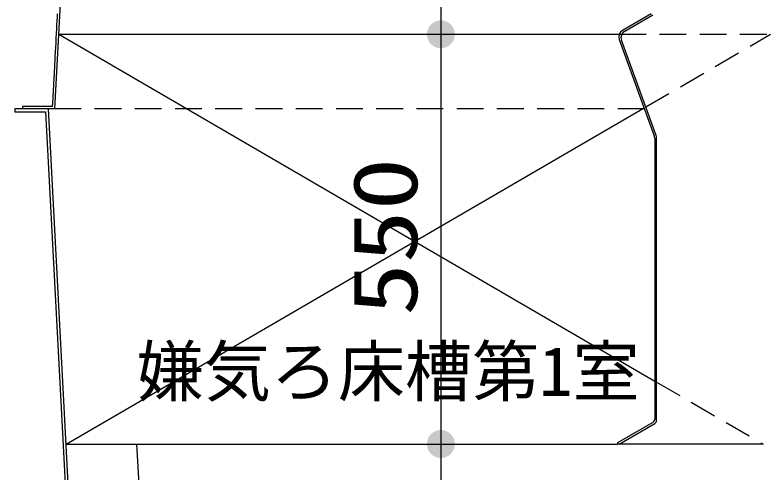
# Model space of a CAD drawing. Units: millimetres, scale not verified. Extents: x -23521 to 8910, y -6308 to 6308.
# Drawn here: x -5896 to -4892, y -3149 to -2535 of the extents above; entities that cross this region are included whole.
import ezdxf
from ezdxf.enums import TextEntityAlignment as Align

# ---------------------------------------------------------------- set-up
doc = ezdxf.new("R2010")
doc.units = ezdxf.units.MM
doc.header["$LTSCALE"] = 30
doc.linetypes.add('DASHED1', pattern=[1.8, 1.2, -0.6])
doc.layers.add('0-1_空気管', color=3, linetype='Continuous', lineweight=25)
doc.layers.add('1-8_00クル-フ-6寸法', color=132, linetype='Continuous', lineweight=25)
doc.styles.add('ＭＳ ゴシック', font='')
doc.styles.get('ＭＳ ゴシック').set_extended_font_data('MS Gothic')

msp = doc.modelspace()

# ---------------------------------------------------------------- linework, layer by layer
at = {"layer": '0-1_空気管'}
for p, q in [((-5842.03, -2661.09), (-5834.14, -2510.56)), ((-5042.05, -2533.72), (-5080.32, -2555.82)), ((-5077.38, -2556.89), (-5039.65, -2535.11)), ((-5836.79, -2561.09), (-5084.73, -2561.09)), ((-5836.79, -2561.09), (-5037.05, -3026.49)), ((-5084.72, -2567.9), (-5037.65, -2697.23)), ((-5035.25, -2696.81), (-5081.78, -2568.98)), ((-5885.65, -2657.89), (-5885.65, -2661.09)), ((-5845.07, -2657.89), (-5885.65, -2657.89)), ((-5845.07, -2657.89), (-5844.82, -2653.17)), ((-5827.06, -3111.09), (-5051.29, -2659.76)), ((-5842.03, -2661.09), (-5895.64, -2661.09)), ((-5854.44, -2665.09), (-5815.06, -3416.53)), ((-5811.07, -3416.32), (-5850.64, -2661.09)), ((-5034.65, -3079.3), (-5034.65, -2700.23)), ((-5037.05, -2700.65), (-5037.05, -3077.92)), ((-5827.06, -3111.09), (-5087.05, -3111.09)), ((-5732.36, -3111.09), (-5711.97, -3500.19)), ((-4891.72, -3111.06), (-5087.05, -3111.06))]:
    msp.add_line(p, q, dxfattribs=at)
at = {"layer": '0-1_空気管', "linetype": 'DASHED1'}
for p, q in [((-5084.73, -2561.09), (-4881.65, -2561.09)), ((-5049.18, -2658.53), (-4881.65, -2561.09)), ((-5050.8, -2661.09), (-5842.03, -2661.09)), ((-5034.65, -3027.88), (-4891.72, -3111.06))]:
    msp.add_line(p, q, dxfattribs=at)
at = {"layer": '0-1_空気管'}
for points in [[(-5844.82, -2653.17), (-5844.71, -2651.19), (-5844.59, -2648.82), (-5844.45, -2646.12), (-5844.29, -2643.14), (-5844.12, -2639.94), (-5843.94, -2636.58), (-5843.57, -2629.58), (-5843.39, -2626.03), (-5843.2, -2622.42), (-5843, -2618.7), (-5842.8, -2614.81), (-5842.58, -2610.68), (-5842.35, -2606.27), (-5842.09, -2601.52), (-5841.82, -2596.37), (-5841.53, -2590.78), (-5841.22, -2584.85), (-5840.89, -2578.68), (-5840.56, -2572.39), (-5840.23, -2566.1), (-5839.9, -2559.91), (-5839.59, -2553.93), (-5839.29, -2548.29), (-5839.01, -2543.05), (-5838.75, -2538.14), (-5838.51, -2533.45)], [(-5895.64, -2661.09), (-5895.64, -2665.09), (-5854.44, -2665.09)], [(-5039.55, -3082.25), (-5087.05, -3109.67), (-5087.05, -3111.09)], [(-5084.65, -3111.09), (-5084.65, -3111.06), (-5037.15, -3083.63)]]:
    msp.add_lwpolyline(points, dxfattribs=at)
for centre, radius, start, end in [((-5075.32, -2564.48), 10, 119.99998, 200), ((-5072.38, -2565.56), 10, 119.99998, 200), ((-5047.05, -2700.65), 10, 0, 20), ((-5044.65, -2700.23), 10, 0, 20), ((-5042.05, -3077.92), 5, 300, 0), ((-5039.65, -3079.3), 5, 300, 0)]:
    msp.add_arc(centre, radius, start, end, dxfattribs=at)
at = {"layer": '1-8_00クル-フ-6寸法', "color": 4}
for p, q in [((-5324, -2261.09), (-5324, -2561.09)), ((-5444, -2561.09), (-5324, -2561.09)), ((-5444, -2561.09), (-5324, -2561.09)), ((-5324, -2561.09), (-5324, -3111.09)), ((-5330.4, -3111.09), (-5324, -3111.09)), ((-5330.4, -3111.09), (-5324, -3111.09)), ((-5324, -3111.09), (-5324, -3511.09))]:
    msp.add_line(p, q, dxfattribs=at)
at = {"layer": '1-8_00クル-フ-6寸法'}
for points in [[(-5324, -2561.09), (-5339.83, -2551.04), (-5338.45, -2549.14)], [(-5324, -2561.09), (-5339.83, -2551.04), (-5338.45, -2549.14)], [(-5324, -2561.09), (-5338.45, -2549.14), (-5336.84, -2547.42)], [(-5324, -2561.09), (-5338.45, -2549.14), (-5336.84, -2547.42)], [(-5324, -2561.09), (-5336.84, -2547.42), (-5335.02, -2545.92)], [(-5324, -2561.09), (-5336.84, -2547.42), (-5335.02, -2545.92)], [(-5324, -2561.09), (-5335.02, -2545.92), (-5333.04, -2544.66)], [(-5324, -2561.09), (-5335.02, -2545.92), (-5333.04, -2544.66)], [(-5324, -2561.09), (-5333.04, -2544.66), (-5330.9, -2543.66)], [(-5324, -2561.09), (-5333.04, -2544.66), (-5330.9, -2543.66)], [(-5324, -2561.09), (-5330.9, -2543.66), (-5328.67, -2542.93)], [(-5324, -2561.09), (-5330.9, -2543.66), (-5328.67, -2542.93)], [(-5324, -2561.09), (-5328.67, -2542.93), (-5326.35, -2542.49)], [(-5324, -2561.09), (-5328.67, -2542.93), (-5326.35, -2542.49)], [(-5324, -2561.09), (-5326.35, -2542.49), (-5324, -2542.34)], [(-5324, -2561.09), (-5326.35, -2542.49), (-5324, -2542.34)], [(-5324, -2561.09), (-5324, -2542.34), (-5321.65, -2542.49)], [(-5324, -2561.09), (-5324, -2542.34), (-5321.65, -2542.49)], [(-5324, -2561.09), (-5321.65, -2542.49), (-5319.34, -2542.93)], [(-5324, -2561.09), (-5321.65, -2542.49), (-5319.34, -2542.93)], [(-5324, -2561.09), (-5319.34, -2542.93), (-5317.1, -2543.66)], [(-5324, -2561.09), (-5319.34, -2542.93), (-5317.1, -2543.66)], [(-5324, -2561.09), (-5317.1, -2543.66), (-5314.97, -2544.66)], [(-5324, -2561.09), (-5317.1, -2543.66), (-5314.97, -2544.66)], [(-5324, -2561.09), (-5314.97, -2544.66), (-5312.98, -2545.92)], [(-5324, -2561.09), (-5314.97, -2544.66), (-5312.98, -2545.92)], [(-5324, -2561.09), (-5312.98, -2545.92), (-5311.17, -2547.42)], [(-5324, -2561.09), (-5312.98, -2545.92), (-5311.17, -2547.42)], [(-5324, -2561.09), (-5311.17, -2547.42), (-5309.56, -2549.14)], [(-5324, -2561.09), (-5311.17, -2547.42), (-5309.56, -2549.14)], [(-5324, -2561.09), (-5309.56, -2549.14), (-5308.17, -2551.04)], [(-5324, -2561.09), (-5309.56, -2549.14), (-5308.17, -2551.04)], [(-5324, -2561.09), (-5342.72, -2559.91), (-5342.42, -2557.58)], [(-5324, -2561.09), (-5342.72, -2559.91), (-5342.42, -2557.58)], [(-5324, -2561.09), (-5342.72, -2562.27), (-5342.72, -2559.91)], [(-5324, -2561.09), (-5342.72, -2562.27), (-5342.72, -2559.91)], [(-5324, -2561.09), (-5342.42, -2557.58), (-5341.83, -2555.3)], [(-5324, -2561.09), (-5342.42, -2557.58), (-5341.83, -2555.3)], [(-5324, -2561.09), (-5341.83, -2555.3), (-5340.97, -2553.11)], [(-5324, -2561.09), (-5341.83, -2555.3), (-5340.97, -2553.11)], [(-5324, -2561.09), (-5340.97, -2553.11), (-5339.83, -2551.04)], [(-5324, -2561.09), (-5340.97, -2553.11), (-5339.83, -2551.04)], [(-5324, -2561.09), (-5308.17, -2551.04), (-5307.04, -2553.11)], [(-5324, -2561.09), (-5308.17, -2551.04), (-5307.04, -2553.11)], [(-5324, -2561.09), (-5307.04, -2553.11), (-5306.17, -2555.3)], [(-5324, -2561.09), (-5307.04, -2553.11), (-5306.17, -2555.3)], [(-5324, -2561.09), (-5306.17, -2555.3), (-5305.58, -2557.58)], [(-5324, -2561.09), (-5306.17, -2555.3), (-5305.58, -2557.58)], [(-5324, -2561.09), (-5305.58, -2557.58), (-5305.29, -2559.91)], [(-5324, -2561.09), (-5305.58, -2557.58), (-5305.29, -2559.91)], [(-5324, -2561.09), (-5305.29, -2559.91), (-5305.29, -2562.27)], [(-5324, -2561.09), (-5305.29, -2559.91), (-5305.29, -2562.27)], [(-5324, -2561.09), (-5342.42, -2564.6), (-5342.72, -2562.27)], [(-5324, -2561.09), (-5342.42, -2564.6), (-5342.72, -2562.27)], [(-5324, -2561.09), (-5341.83, -2566.89), (-5342.42, -2564.6)], [(-5324, -2561.09), (-5341.83, -2566.89), (-5342.42, -2564.6)], [(-5324, -2561.09), (-5340.97, -2569.07), (-5341.83, -2566.89)], [(-5324, -2561.09), (-5340.97, -2569.07), (-5341.83, -2566.89)], [(-5324, -2561.09), (-5339.83, -2571.14), (-5340.97, -2569.07)], [(-5324, -2561.09), (-5339.83, -2571.14), (-5340.97, -2569.07)], [(-5324, -2561.09), (-5338.45, -2573.04), (-5339.83, -2571.14)], [(-5324, -2561.09), (-5338.45, -2573.04), (-5339.83, -2571.14)], [(-5324, -2561.09), (-5336.84, -2574.76), (-5338.45, -2573.04)], [(-5324, -2561.09), (-5336.84, -2574.76), (-5338.45, -2573.04)], [(-5324, -2561.09), (-5335.02, -2576.26), (-5336.84, -2574.76)], [(-5324, -2561.09), (-5335.02, -2576.26), (-5336.84, -2574.76)], [(-5324, -2561.09), (-5333.04, -2577.52), (-5335.02, -2576.26)], [(-5324, -2561.09), (-5333.04, -2577.52), (-5335.02, -2576.26)], [(-5324, -2561.09), (-5330.9, -2578.52), (-5333.04, -2577.52)], [(-5324, -2561.09), (-5330.9, -2578.52), (-5333.04, -2577.52)], [(-5324, -2561.09), (-5328.67, -2579.25), (-5330.9, -2578.52)], [(-5324, -2561.09), (-5328.67, -2579.25), (-5330.9, -2578.52)], [(-5324, -2561.09), (-5326.35, -2579.69), (-5328.67, -2579.25)], [(-5324, -2561.09), (-5326.35, -2579.69), (-5328.67, -2579.25)], [(-5324, -2561.09), (-5324, -2579.84), (-5326.35, -2579.69)], [(-5324, -2561.09), (-5324, -2579.84), (-5326.35, -2579.69)], [(-5324, -2561.09), (-5321.65, -2579.69), (-5324, -2579.84)], [(-5324, -2561.09), (-5319.34, -2579.25), (-5321.65, -2579.69)], [(-5324, -2561.09), (-5317.1, -2578.52), (-5319.34, -2579.25)], [(-5324, -2561.09), (-5314.97, -2577.52), (-5317.1, -2578.52)], [(-5324, -2561.09), (-5312.98, -2576.26), (-5314.97, -2577.52)], [(-5324, -2561.09), (-5311.17, -2574.76), (-5312.98, -2576.26)], [(-5324, -2561.09), (-5309.56, -2573.04), (-5311.17, -2574.76)], [(-5324, -2561.09), (-5308.17, -2571.14), (-5309.56, -2573.04)], [(-5324, -2561.09), (-5307.04, -2569.07), (-5308.17, -2571.14)], [(-5324, -2561.09), (-5306.17, -2566.89), (-5307.04, -2569.07)], [(-5324, -2561.09), (-5305.58, -2564.6), (-5306.17, -2566.89)], [(-5324, -2561.09), (-5305.29, -2562.27), (-5305.58, -2564.6)], [(-5324, -2561.09), (-5321.65, -2579.69), (-5324, -2579.84)], [(-5324, -2561.09), (-5319.34, -2579.25), (-5321.65, -2579.69)], [(-5324, -2561.09), (-5317.1, -2578.52), (-5319.34, -2579.25)], [(-5324, -2561.09), (-5314.97, -2577.52), (-5317.1, -2578.52)], [(-5324, -2561.09), (-5312.98, -2576.26), (-5314.97, -2577.52)], [(-5324, -2561.09), (-5311.17, -2574.76), (-5312.98, -2576.26)], [(-5324, -2561.09), (-5309.56, -2573.04), (-5311.17, -2574.76)], [(-5324, -2561.09), (-5308.17, -2571.14), (-5309.56, -2573.04)], [(-5324, -2561.09), (-5307.04, -2569.07), (-5308.17, -2571.14)], [(-5324, -2561.09), (-5306.17, -2566.89), (-5307.04, -2569.07)], [(-5324, -2561.09), (-5305.58, -2564.6), (-5306.17, -2566.89)], [(-5324, -2561.09), (-5305.29, -2562.27), (-5305.58, -2564.6)], [(-5324, -3111.09), (-5340.97, -3103.11), (-5339.83, -3101.04)], [(-5324, -3111.09), (-5340.97, -3103.11), (-5339.83, -3101.04)], [(-5324, -3111.09), (-5339.83, -3101.04), (-5338.45, -3099.14)], [(-5324, -3111.09), (-5339.83, -3101.04), (-5338.45, -3099.14)], [(-5324, -3111.09), (-5338.45, -3099.14), (-5336.84, -3097.42)], [(-5324, -3111.09), (-5338.45, -3099.14), (-5336.84, -3097.42)], [(-5324, -3111.09), (-5336.84, -3097.42), (-5335.02, -3095.92)], [(-5324, -3111.09), (-5336.84, -3097.42), (-5335.02, -3095.92)], [(-5324, -3111.09), (-5335.02, -3095.92), (-5333.04, -3094.66)], [(-5324, -3111.09), (-5335.02, -3095.92), (-5333.04, -3094.66)], [(-5324, -3111.09), (-5333.04, -3094.66), (-5330.9, -3093.66)], [(-5324, -3111.09), (-5333.04, -3094.66), (-5330.9, -3093.66)], [(-5324, -3111.09), (-5330.9, -3093.66), (-5328.67, -3092.93)], [(-5324, -3111.09), (-5330.9, -3093.66), (-5328.67, -3092.93)], [(-5324, -3111.09), (-5328.67, -3092.93), (-5326.35, -3092.49)], [(-5324, -3111.09), (-5328.67, -3092.93), (-5326.35, -3092.49)], [(-5324, -3111.09), (-5326.35, -3092.49), (-5324, -3092.34)], [(-5324, -3111.09), (-5326.35, -3092.49), (-5324, -3092.34)], [(-5324, -3111.09), (-5324, -3092.34), (-5321.65, -3092.49)], [(-5324, -3111.09), (-5324, -3092.34), (-5321.65, -3092.49)], [(-5324, -3111.09), (-5321.65, -3092.49), (-5319.34, -3092.93)], [(-5324, -3111.09), (-5321.65, -3092.49), (-5319.34, -3092.93)], [(-5324, -3111.09), (-5319.34, -3092.93), (-5317.1, -3093.66)], [(-5324, -3111.09), (-5319.34, -3092.93), (-5317.1, -3093.66)], [(-5324, -3111.09), (-5317.1, -3093.66), (-5314.97, -3094.66)], [(-5324, -3111.09), (-5317.1, -3093.66), (-5314.97, -3094.66)], [(-5324, -3111.09), (-5314.97, -3094.66), (-5312.98, -3095.92)], [(-5324, -3111.09), (-5314.97, -3094.66), (-5312.98, -3095.92)], [(-5324, -3111.09), (-5312.98, -3095.92), (-5311.17, -3097.42)], [(-5324, -3111.09), (-5312.98, -3095.92), (-5311.17, -3097.42)], [(-5324, -3111.09), (-5311.17, -3097.42), (-5309.56, -3099.14)], [(-5324, -3111.09), (-5311.17, -3097.42), (-5309.56, -3099.14)], [(-5324, -3111.09), (-5309.56, -3099.14), (-5308.17, -3101.04)], [(-5324, -3111.09), (-5309.56, -3099.14), (-5308.17, -3101.04)], [(-5324, -3111.09), (-5308.17, -3101.04), (-5307.04, -3103.11)], [(-5324, -3111.09), (-5308.17, -3101.04), (-5307.04, -3103.11)], [(-5324, -3111.09), (-5342.72, -3109.91), (-5342.42, -3107.58)], [(-5324, -3111.09), (-5342.72, -3109.91), (-5342.42, -3107.58)], [(-5324, -3111.09), (-5342.72, -3112.27), (-5342.72, -3109.91)], [(-5324, -3111.09), (-5342.72, -3112.27), (-5342.72, -3109.91)], [(-5324, -3111.09), (-5342.42, -3114.6), (-5342.72, -3112.27)], [(-5324, -3111.09), (-5342.42, -3114.6), (-5342.72, -3112.27)], [(-5324, -3111.09), (-5342.42, -3107.58), (-5341.83, -3105.3)], [(-5324, -3111.09), (-5342.42, -3107.58), (-5341.83, -3105.3)], [(-5324, -3111.09), (-5341.83, -3116.88), (-5342.42, -3114.6)], [(-5324, -3111.09), (-5341.83, -3116.88), (-5342.42, -3114.6)], [(-5324, -3111.09), (-5341.83, -3105.3), (-5340.97, -3103.11)], [(-5324, -3111.09), (-5341.83, -3105.3), (-5340.97, -3103.11)], [(-5324, -3111.09), (-5340.97, -3119.07), (-5341.83, -3116.88)], [(-5324, -3111.09), (-5340.97, -3119.07), (-5341.83, -3116.88)], [(-5324, -3111.09), (-5339.83, -3121.14), (-5340.97, -3119.07)], [(-5324, -3111.09), (-5339.83, -3121.14), (-5340.97, -3119.07)], [(-5324, -3111.09), (-5338.45, -3123.04), (-5339.83, -3121.14)], [(-5324, -3111.09), (-5338.45, -3123.04), (-5339.83, -3121.14)], [(-5324, -3111.09), (-5336.84, -3124.76), (-5338.45, -3123.04)], [(-5324, -3111.09), (-5336.84, -3124.76), (-5338.45, -3123.04)], [(-5324, -3111.09), (-5335.02, -3126.26), (-5336.84, -3124.76)], [(-5324, -3111.09), (-5335.02, -3126.26), (-5336.84, -3124.76)], [(-5324, -3111.09), (-5333.04, -3127.52), (-5335.02, -3126.26)], [(-5324, -3111.09), (-5333.04, -3127.52), (-5335.02, -3126.26)], [(-5324, -3111.09), (-5330.9, -3128.52), (-5333.04, -3127.52)], [(-5324, -3111.09), (-5330.9, -3128.52), (-5333.04, -3127.52)], [(-5324, -3111.09), (-5328.67, -3129.25), (-5330.9, -3128.52)], [(-5324, -3111.09), (-5328.67, -3129.25), (-5330.9, -3128.52)], [(-5324, -3111.09), (-5326.35, -3129.69), (-5328.67, -3129.25)], [(-5324, -3111.09), (-5326.35, -3129.69), (-5328.67, -3129.25)], [(-5324, -3111.09), (-5324, -3129.84), (-5326.35, -3129.69)], [(-5324, -3111.09), (-5324, -3129.84), (-5326.35, -3129.69)], [(-5324, -3111.09), (-5307.04, -3103.11), (-5306.17, -3105.3)], [(-5324, -3111.09), (-5307.04, -3103.11), (-5306.17, -3105.3)], [(-5324, -3111.09), (-5306.17, -3105.3), (-5305.58, -3107.58)], [(-5324, -3111.09), (-5306.17, -3105.3), (-5305.58, -3107.58)], [(-5324, -3111.09), (-5305.58, -3107.58), (-5305.29, -3109.91)], [(-5324, -3111.09), (-5305.58, -3107.58), (-5305.29, -3109.91)], [(-5324, -3111.09), (-5305.29, -3109.91), (-5305.29, -3112.27)], [(-5324, -3111.09), (-5305.29, -3109.91), (-5305.29, -3112.27)], [(-5324, -3111.09), (-5321.65, -3129.69), (-5324, -3129.84)], [(-5324, -3111.09), (-5319.34, -3129.25), (-5321.65, -3129.69)], [(-5324, -3111.09), (-5317.1, -3128.52), (-5319.34, -3129.25)], [(-5324, -3111.09), (-5314.97, -3127.52), (-5317.1, -3128.52)], [(-5324, -3111.09), (-5312.98, -3126.26), (-5314.97, -3127.52)], [(-5324, -3111.09), (-5311.17, -3124.76), (-5312.98, -3126.26)], [(-5324, -3111.09), (-5309.56, -3123.04), (-5311.17, -3124.76)], [(-5324, -3111.09), (-5308.17, -3121.14), (-5309.56, -3123.04)], [(-5324, -3111.09), (-5307.04, -3119.07), (-5308.17, -3121.14)], [(-5324, -3111.09), (-5306.17, -3116.88), (-5307.04, -3119.07)], [(-5324, -3111.09), (-5305.58, -3114.6), (-5306.17, -3116.88)], [(-5324, -3111.09), (-5305.29, -3112.27), (-5305.58, -3114.6)], [(-5324, -3111.09), (-5321.65, -3129.69), (-5324, -3129.84)], [(-5324, -3111.09), (-5319.34, -3129.25), (-5321.65, -3129.69)], [(-5324, -3111.09), (-5317.1, -3128.52), (-5319.34, -3129.25)], [(-5324, -3111.09), (-5314.97, -3127.52), (-5317.1, -3128.52)], [(-5324, -3111.09), (-5312.98, -3126.26), (-5314.97, -3127.52)], [(-5324, -3111.09), (-5311.17, -3124.76), (-5312.98, -3126.26)], [(-5324, -3111.09), (-5309.56, -3123.04), (-5311.17, -3124.76)], [(-5324, -3111.09), (-5308.17, -3121.14), (-5309.56, -3123.04)], [(-5324, -3111.09), (-5307.04, -3119.07), (-5308.17, -3121.14)], [(-5324, -3111.09), (-5306.17, -3116.88), (-5307.04, -3119.07)], [(-5324, -3111.09), (-5305.58, -3114.6), (-5306.17, -3116.88)], [(-5324, -3111.09), (-5305.29, -3112.27), (-5305.58, -3114.6)]]:
    msp.add_solid(points, dxfattribs=at)

# ---------------------------------------------------------------- texts
at = {"layer": '0-1_空気管', "color": 4, "style": 'ＭＳ ゴシック'}
msp.add_text('嫌気ろ床槽第1室', height=65.98, dxfattribs=at).set_placement((-5732.23, -3066.29), align=Align.BOTTOM_LEFT)
at = {"layer": '1-8_00クル-フ-6寸法', "color": 3, "style": 'ＭＳ ゴシック', "width": 1.2}
msp.add_text('550', height=86.66, rotation=90, dxfattribs=at).set_placement((-5329.85, -2938.95), align=Align.BOTTOM_LEFT)

doc.saveas('drawing.dxf')
